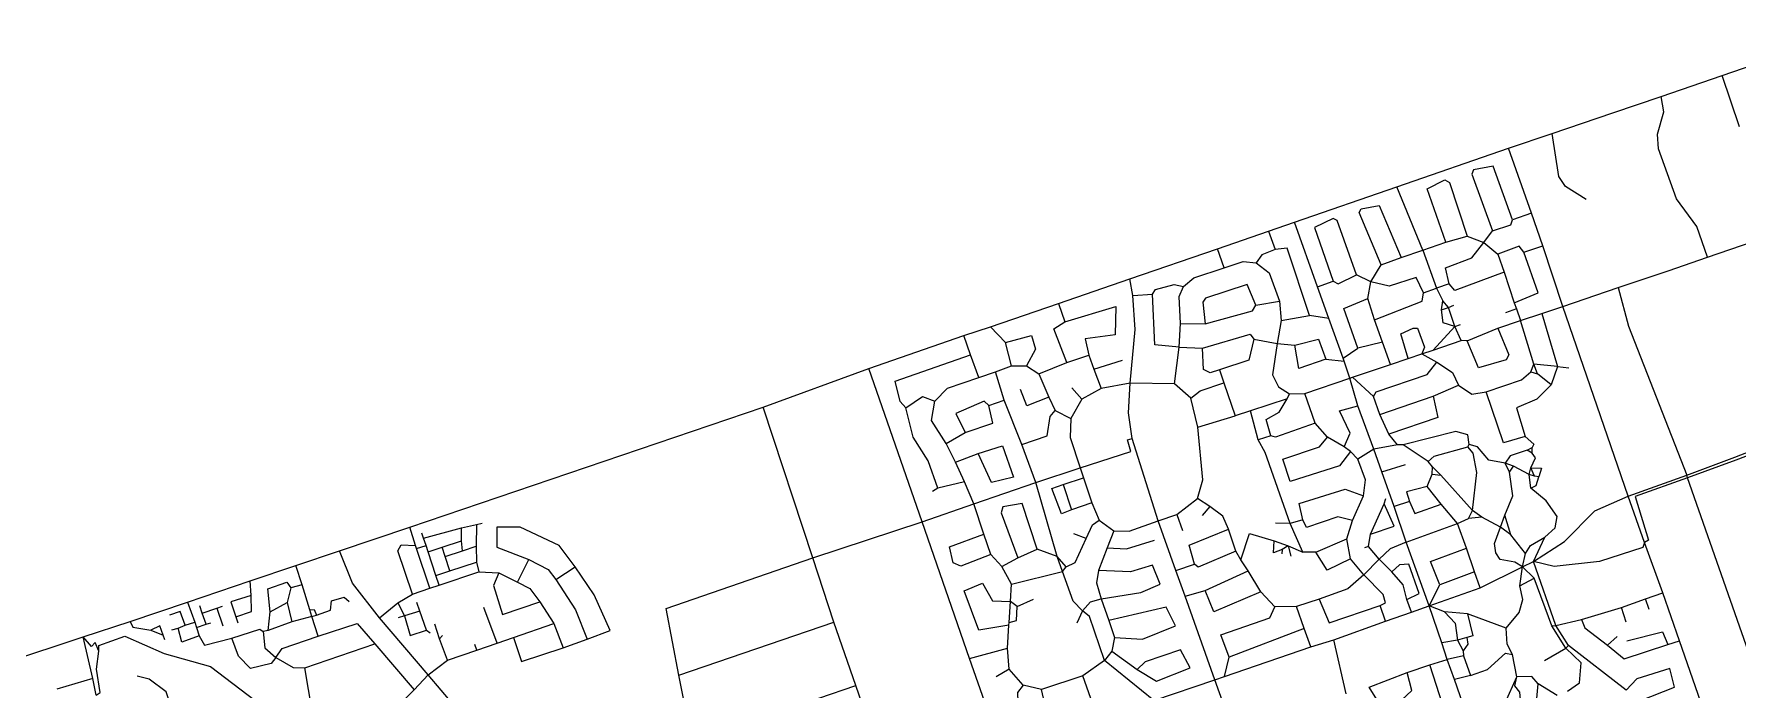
# Model space of a CAD drawing. Header units: metres. Extents: x 609554 to 651406, y 4826501 to 4857446.
# Drawn here: x 630719 to 636972, y 4851698 to 4854103 of the extents above; entities that cross this region are included whole.
import ezdxf

# ---------------------------------------------------------------- set-up
doc = ezdxf.new("R2010")
doc.units = ezdxf.units.M

msp = doc.modelspace()

# ---------------------------------------------------------------- linework, layer by layer
at = {"layer": 'ROADS'}
for points in [[(636913.6, 4853951.2), (637355.6, 4854103.4)], [(636689.7, 4853874.6), (636913.6, 4853951.2)], [(636977.6, 4853763.5), (636913.6, 4853951.2)], [(636512.3, 4853814.5), (636689.7, 4853874.6)], [(636860.7, 4853285.5), (636821.5, 4853398), (636747.1, 4853498.8), (636679.9, 4853682.8), (636676.5, 4853736.7), (636700.5, 4853818.7), (636689.7, 4853874.6)], [(636289.8, 4853738.5), (636512.3, 4853814.5)], [(636130.5, 4853685.1), (636289.8, 4853738.5)], [(636414.5, 4853496.5), (636338.9, 4853543.7), (636314.8, 4853581.5), (636289.8, 4853738.5)], [(635719.7, 4853542.7), (636130.5, 4853685.1)], [(636214.5, 4853446), (636130.5, 4853685.1)], [(636144.6, 4853422.2), (636073.8, 4853618.6), (636001.3, 4853605.2), (635994.9, 4853589.3), (636071.6, 4853381.8)], [(635345.1, 4853413.9), (635719.7, 4853542.7)], [(635815.7, 4853310.9), (635719.7, 4853542.7)], [(635900.1, 4853339.8), (635831.1, 4853536), (635895.9, 4853568.4), (635914, 4853559.5), (635978.1, 4853362.5)], [(635662.3, 4853256.6), (635582.4, 4853448.7), (635589.2, 4853462.1), (635654.9, 4853475), (635735.8, 4853283.6)], [(635249.6, 4853380.4), (635345.1, 4853413.9)], [(635428.5, 4853176.7), (635345.1, 4853413.9)], [(635572.8, 4853220), (635501.3, 4853419.7), (635486.7, 4853426.9), (635418.1, 4853394.2), (635486.6, 4853197)], [(636071.6, 4853381.8), (636138.7, 4853403.4), (636144.6, 4853422.2)], [(636214.5, 4853446), (636144.6, 4853422.2)], [(636255.8, 4853326.5), (636214.5, 4853446)], [(635061.8, 4853316.2), (635249.6, 4853380.4)], [(635249.6, 4853380.4), (635273.6, 4853312.9)], [(635815.7, 4853310.9), (635900.1, 4853339.8)], [(635912.6, 4853187), (635899.4, 4853245.9), (635995.9, 4853282.2), (636039.5, 4853338.4)], [(635900.1, 4853339.8), (635978.1, 4853362.5)], [(635978.1, 4853362.5), (636039.5, 4853338.4)], [(636039.5, 4853338.4), (636071.6, 4853381.8)], [(636039.5, 4853338.4), (636090.3, 4853296.1)], [(636860.7, 4853285.5), (637114, 4853372.4)], [(634740.1, 4853205.7), (635061.8, 4853316.2)], [(635086.6, 4853246.4), (635061.8, 4853316.2)], [(635273.6, 4853312.9), (635225, 4853293.5), (635204, 4853264.5)], [(635400, 4853070.6), (635318.1, 4853318.3), (635273.6, 4853312.9)], [(635662.3, 4853256.6), (635735.8, 4853283.6)], [(635735.8, 4853283.6), (635815.7, 4853310.9)], [(635815.7, 4853310.9), (635865.8, 4853171.2)], [(636185.9, 4853303.2), (636169.5, 4853325), (636090.3, 4853296.1)], [(636090.3, 4853296.1), (636114.4, 4853230.6)], [(636151.1, 4853118), (636238.3, 4853154.8), (636185.9, 4853303.2)], [(636185.9, 4853303.2), (636255.8, 4853326.5)], [(636329.8, 4853104.4), (636255.8, 4853326.5)], [(636715.9, 4853235.2), (636860.7, 4853285.5)], [(634936.9, 4853177.7), (634975.8, 4853209.2), (635086.6, 4853246.4)], [(635086.6, 4853246.4), (635156.7, 4853268.8), (635204, 4853264.5)], [(635204, 4853264.5), (635251.7, 4853227.1), (635289.5, 4853124.2)], [(635486.6, 4853197), (635505.4, 4853187.6), (635572.8, 4853220)], [(635625.1, 4853195), (635572.8, 4853220)], [(635625.1, 4853195), (635662.3, 4853256.6)], [(635817.5, 4853154.6), (635791.3, 4853209.9), (635692.2, 4853178.8), (635625.1, 4853195)], [(636114.4, 4853230.6), (635933.5, 4853162.9), (635912.6, 4853187)], [(636114.4, 4853230.6), (636151.1, 4853118)], [(636532.3, 4853173.9), (636715.9, 4853235.2)], [(634478.2, 4853115.6), (634740.1, 4853205.7)], [(634751.5, 4853144.9), (634740.1, 4853205.7)], [(634742.1, 4852823.1), (634759.6, 4853020.1), (634751.5, 4853144.9)], [(634751.5, 4853144.9), (634823.9, 4853149.3)], [(634823.9, 4853149.3), (634834, 4853167), (634903.2, 4853184.8), (634936.9, 4853177.7)], [(634921.5, 4852954.5), (634831.7, 4852963), (634823.9, 4853149.3)], [(634925.7, 4853041.2), (634921.5, 4853141), (634936.9, 4853177.7)], [(635202.7, 4853109.4), (635170.7, 4853184.3), (635018.5, 4853135.1), (635008, 4853120.1), (635016.4, 4853041.1)], [(635428.5, 4853176.7), (635486.6, 4853197)], [(635471, 4853059.8), (635428.5, 4853176.7)], [(635613.4, 4853133.9), (635625.1, 4853195)], [(635638.7, 4853054.7), (635813.6, 4853124), (635817.5, 4853154.6)], [(635817.5, 4853154.6), (635865.8, 4853171.2)], [(635912.6, 4853187), (635865.8, 4853171.2)], [(635865.8, 4853171.2), (635888.6, 4853124.3)], [(636329.8, 4853104.4), (636532.3, 4853173.9)], [(636532.3, 4853173.9), (636570.9, 4853031.8), (636784, 4852485.6)], [(634228.8, 4853030), (634478.2, 4853115.6)], [(634478.2, 4853115.6), (634502.4, 4853048.1)], [(634502.4, 4853048.1), (634689.4, 4853104.5), (634686.2, 4853000.5), (634576.3, 4852985.3), (634589.8, 4852925.2)], [(635016.4, 4853041.1), (635190.9, 4853087.9), (635202.7, 4853109.4)], [(635202.7, 4853109.4), (635289.5, 4853124.2)], [(635289.5, 4853124.2), (635296.3, 4853052.5)], [(635577, 4852951.6), (635525.7, 4853096.7), (635613.4, 4853133.9)], [(635638.7, 4853054.7), (635613.4, 4853133.9)], [(635883.9, 4853091.4), (635888.6, 4853124.3)], [(635883.9, 4853091.4), (635909.3, 4853099.9)], [(635933.2, 4853030.2), (635890.8, 4853043.8), (635883.9, 4853091.4)], [(635909.3, 4853099.9), (635888.6, 4853124.3)], [(635909.3, 4853099.9), (635929.1, 4853109.1)], [(635933.2, 4853030.2), (635909.3, 4853099.9)], [(636159.1, 4853095.2), (636118.5, 4853081)], [(636151.1, 4853118), (636159.1, 4853095.2)], [(636159.1, 4853095.2), (636174.2, 4853052.3)], [(636252.4, 4853078.9), (636329.8, 4853104.4)], [(636569.7, 4852408.9), (636329.8, 4853104.4)], [(634131.6, 4852997.6), (634228.8, 4853030)], [(634228.8, 4853030), (634284.5, 4852971.6)], [(634508.8, 4852898.1), (634461.3, 4853022), (634502.4, 4853048.1)], [(634921.5, 4852954.5), (634925.7, 4853041.2)], [(634925.7, 4853041.2), (635016.4, 4853041.1)], [(635296.3, 4853052.5), (635280.8, 4852967.8)], [(635296.3, 4853052.5), (635400, 4853070.6)], [(635471, 4853059.8), (635400, 4853070.6)], [(635523.7, 4852914), (635471, 4853059.8)], [(635667.6, 4852972.9), (635638.7, 4853054.7)], [(635761.6, 4852913.3), (635734.5, 4853004.4), (635780.2, 4853025.1), (635795.5, 4853024.1), (635821.2, 4852955.4), (635812.5, 4852930)], [(635853.1, 4852944.1), (635933.2, 4853030.2)], [(635933.2, 4853030.2), (635953.4, 4853037.5)], [(635956.8, 4852979.5), (635933.2, 4853030.2)], [(636090.4, 4853024.1), (636131.4, 4852927.1), (636121.9, 4852908), (636020.3, 4852879), (635978.1, 4852978.1)], [(635978.1, 4852978.1), (636090.4, 4853024.1)], [(636090.4, 4853024.1), (636174.2, 4853052.3)], [(636174.2, 4853052.3), (636252.4, 4853078.9)], [(636222.9, 4852892.8), (636174.2, 4853052.3)], [(636252.4, 4853078.9), (636310.1, 4852883.8)], [(633782.8, 4852876.9), (634131.6, 4852997.6)], [(634155.6, 4852926.7), (634131.6, 4852997.6)], [(634284.5, 4852971.6), (634379.7, 4852998.1), (634393.8, 4852947.1), (634361.4, 4852887)], [(634305.6, 4852886), (634284.5, 4852971.6)], [(635007.1, 4852950.8), (635181.7, 4853002.8), (635195, 4852984)], [(635195, 4852984), (635176.9, 4852907), (635069.7, 4852871.2)], [(635195, 4852984), (635280.8, 4852967.8)], [(635280.8, 4852967.8), (635263.5, 4852853.9), (635286.2, 4852808.8), (635326.7, 4852784.1)], [(635280.8, 4852967.8), (635345.9, 4852962.2)], [(635345.9, 4852962.2), (635432.5, 4852984.2), (635460.2, 4852910.5)], [(635460.2, 4852910.5), (635361.1, 4852876.1), (635345.9, 4852962.2)], [(635667.6, 4852972.9), (635577, 4852951.6)], [(635696.5, 4852890.8), (635667.6, 4852972.9)], [(635853.1, 4852944.1), (635956.8, 4852979.5)], [(635978.1, 4852978.1), (635956.8, 4852979.5)], [(633918.9, 4852732.4), (633897.5, 4852756), (633879.2, 4852829.7), (634155.6, 4852926.7)], [(634186, 4852844.2), (634155.6, 4852926.7)], [(634406.5, 4852857.3), (634508.8, 4852898.1)], [(634508.8, 4852898.1), (634589.8, 4852925.2)], [(634589.8, 4852925.2), (634608.7, 4852874.7)], [(634608.7, 4852874.7), (634712.9, 4852907.3)], [(634904.2, 4852820.1), (634921.5, 4852954.5)], [(634921.5, 4852954.5), (635007.1, 4852950.8)], [(635069.7, 4852871.2), (635035.5, 4852861.2), (635010.3, 4852873.1), (635007.1, 4852950.8)], [(635460.2, 4852910.5), (635527.3, 4852903.9)], [(635523.7, 4852914), (635577, 4852951.6)], [(635527.3, 4852903.9), (635523.7, 4852914)], [(635547.2, 4852840.9), (635527.3, 4852903.9)], [(635634.5, 4852773.8), (635644.4, 4852790.5), (635831.4, 4852854.9), (635866.5, 4852899.5)], [(635696.5, 4852890.8), (635761.6, 4852913.3)], [(635761.6, 4852913.3), (635812.5, 4852930)], [(635812.5, 4852930), (635853.1, 4852944.1)], [(635812.5, 4852930), (635866.5, 4852899.5)], [(635866.5, 4852899.5), (635924, 4852861.5), (635946.3, 4852815)], [(633395.2, 4852734.9), (633782.8, 4852876.9)], [(633978.4, 4852314.4), (633782.8, 4852876.9)], [(634025.2, 4852756.3), (634071.7, 4852805.1), (634186, 4852844.2)], [(634186, 4852844.2), (634247.5, 4852864.7)], [(634247.5, 4852864.7), (634305.6, 4852886)], [(634279.5, 4852761), (634247.5, 4852864.7)], [(634305.6, 4852886), (634361.4, 4852887)], [(634361.4, 4852887), (634406.5, 4852857.3)], [(634406.5, 4852857.3), (634442.6, 4852771)], [(634608.7, 4852874.7), (634635.3, 4852803.7)], [(635069.7, 4852871.2), (635085.8, 4852824.3)], [(635382.7, 4852785.3), (635547.2, 4852840.9)], [(635547.2, 4852840.9), (635557.6, 4852844.7)], [(635576.9, 4852740.1), (635547.2, 4852840.9)], [(635557.6, 4852844.7), (635696.5, 4852890.8)], [(635557.6, 4852844.7), (635634.5, 4852773.8)], [(636047.9, 4852791.1), (636178, 4852835.2), (636212.2, 4852863.9)], [(636212.2, 4852863.9), (636222.9, 4852892.8)], [(636212.2, 4852863.9), (636236.8, 4852857.3)], [(636310.1, 4852883.8), (636222.9, 4852892.8)], [(636236.8, 4852857.3), (636222.9, 4852892.8)], [(636286.1, 4852816.9), (636236.8, 4852857.3)], [(636310.1, 4852883.8), (636286.1, 4852816.9)], [(636310.1, 4852883.8), (636351.9, 4852879.2)], [(633918.9, 4852732.4), (633979.3, 4852773.5), (634025.2, 4852756.3)], [(634442.6, 4852771), (634361.9, 4852740.1), (634339.4, 4852799.4)], [(634442.6, 4852771), (634466.2, 4852722.4)], [(634563.6, 4852764.2), (634527.2, 4852805.5)], [(634635.3, 4852803.7), (634563.6, 4852764.2)], [(634742.1, 4852823.1), (634635.3, 4852803.7)], [(634748.5, 4852619.6), (634735.4, 4852713.9), (634742.1, 4852823.1)], [(634904.2, 4852820.1), (634742.1, 4852823.1)], [(634964.6, 4852767.8), (634904.2, 4852820.1)], [(634964.6, 4852767.8), (634998.3, 4852794.7), (635085.8, 4852824.3)], [(635085.8, 4852824.3), (635127.5, 4852703.6)], [(635317.7, 4852765.8), (635326.7, 4852784.1)], [(635326.7, 4852784.1), (635382.7, 4852785.3)], [(635420.1, 4852676.6), (635382.7, 4852785.3)], [(635658.1, 4852708.3), (635634.5, 4852773.8)], [(635658.1, 4852708.3), (635853.6, 4852774.6)], [(635853.6, 4852774.6), (635871.1, 4852696.3), (635690.4, 4852636.2)], [(635853.6, 4852774.6), (635946.3, 4852815)], [(635946.3, 4852815), (635995.6, 4852783.1), (636047.9, 4852791.1)], [(636191.6, 4852627.8), (636111.8, 4852604.1), (636047.9, 4852791.1)], [(636286.1, 4852816.9), (636233.5, 4852764.5), (636158.9, 4852731.9), (636191.6, 4852627.8)], [(632097.6, 4852294.3), (633395.2, 4852734.9)], [(633576.6, 4852181.7), (633395.2, 4852734.9)], [(634036.1, 4852438.2), (634000.8, 4852537.8), (633944.7, 4852624.8), (633918.9, 4852732.4)], [(634066.6, 4852601), (634012.6, 4852686.1), (634025.2, 4852756.3)], [(634223.3, 4852740.9), (634205.8, 4852756.6), (634101.6, 4852711.7), (634136.1, 4852642.3)], [(634136.1, 4852642.3), (634237.8, 4852676.1), (634223.3, 4852740.9)], [(634223.3, 4852740.9), (634279.5, 4852761)], [(634343.9, 4852598.2), (634279.5, 4852761)], [(634343.9, 4852598.2), (634437.1, 4852629.5), (634448.2, 4852701.1), (634466.2, 4852722.4)], [(634466.2, 4852722.4), (634523.3, 4852693.1)], [(634563.6, 4852764.2), (634523.3, 4852693.1)], [(634989.9, 4852661.4), (634964.6, 4852767.8)], [(635183.3, 4852721.9), (635127.5, 4852703.6)], [(635317.7, 4852765.8), (635183.3, 4852721.9)], [(635210.8, 4852614.8), (635183.3, 4852721.9)], [(635257.3, 4852629.7), (635240.8, 4852689.5), (635288.7, 4852716.4), (635317.7, 4852765.8)], [(635526.6, 4852589.5), (635548.5, 4852639.9), (635509.8, 4852721.4), (635576.9, 4852740.1)], [(635635.7, 4852580.5), (635576.9, 4852740.1)], [(635690.4, 4852636.2), (635658.1, 4852708.3)], [(634523.3, 4852693.1), (634521.7, 4852623.8), (634558.3, 4852512.3)], [(634988.5, 4852399.4), (635008.3, 4852468.5), (634989.9, 4852661.4)], [(634989.9, 4852661.4), (635127.5, 4852703.6)], [(635420.1, 4852676.6), (635275.3, 4852624.2), (635257.3, 4852629.7)], [(635465.6, 4852624.4), (635420.1, 4852676.6)], [(635985.4, 4852598.4), (635980.2, 4852633.9), (635937, 4852645.6), (635743.5, 4852596.9)], [(634066.6, 4852601), (634136.1, 4852642.3)], [(634100.2, 4852533.6), (634066.6, 4852601)], [(634183.8, 4852565.1), (634272.6, 4852592.8), (634314, 4852477.5), (634232.6, 4852459), (634183.8, 4852565.1)], [(634395.2, 4852458), (634343.9, 4852598.2)], [(634558.3, 4852512.3), (634744, 4852571.9), (634732.3, 4852615.1), (634748.5, 4852619.6)], [(634844.1, 4852318.1), (634748.5, 4852619.6)], [(635257.3, 4852629.7), (635210.8, 4852614.8)], [(635329.1, 4852308.5), (635236.8, 4852568.8), (635210.8, 4852614.8)], [(635550.3, 4852571.9), (635509.5, 4852520.2), (635328.5, 4852461.9), (635301.4, 4852544.4), (635436.3, 4852589.9), (635465.6, 4852624.4)], [(635526.6, 4852589.5), (635465.6, 4852624.4)], [(635550.3, 4852571.9), (635526.6, 4852589.5)], [(635722.7, 4852596.8), (635635.7, 4852580.5)], [(635722.7, 4852596.8), (635690.4, 4852636.2)], [(635743.5, 4852596.9), (635722.7, 4852596.8)], [(635835.1, 4852535.9), (635743.5, 4852596.9)], [(635835.1, 4852535.9), (635857.8, 4852554.9), (635981.3, 4852588.8)], [(635981.3, 4852588.8), (635985.4, 4852598.4)], [(635998, 4852355.4), (636014.2, 4852495.2), (636000.4, 4852565.8), (635981.3, 4852588.8)], [(636117.6, 4852529.8), (636057.6, 4852540.1), (636016.6, 4852589), (635985.4, 4852598.4)], [(636191.6, 4852627.8), (636223.1, 4852598.7), (636216.5, 4852587.3)], [(636198.8, 4852576.7), (636216.5, 4852587.3)], [(636216.9, 4852566.3), (636216.5, 4852587.3)], [(636960.2, 4852551.9), (637125.1, 4852614.4)], [(637128.6, 4852602.9), (636964.3, 4852540.4)], [(634100.2, 4852533.6), (634183.8, 4852565.1)], [(634133.2, 4852461.2), (634100.2, 4852533.6)], [(635576.5, 4852544.3), (635550.3, 4852571.9)], [(635635.7, 4852580.5), (635576.5, 4852544.3)], [(635597.8, 4852409.8), (635605.2, 4852467.9), (635576.5, 4852544.3)], [(635664.8, 4852497.5), (635635.7, 4852580.5)], [(635664.8, 4852497.5), (635752.1, 4852524.6)], [(635851.7, 4852516.3), (635835.1, 4852535.9)], [(636198.8, 4852576.7), (636136, 4852556.4), (636117.6, 4852529.8)], [(636134, 4852496.9), (636117.6, 4852529.8)], [(636147.9, 4852518.9), (636117.6, 4852529.8)], [(636216.9, 4852566.3), (636198.8, 4852576.7)], [(636212.5, 4852512.8), (636228.7, 4852548.7), (636216.9, 4852566.3)], [(636784, 4852485.6), (636960.2, 4852551.9)], [(636964.3, 4852540.4), (636787.5, 4852475.3)], [(634133.2, 4852461.2), (634036.1, 4852438.2)], [(634168, 4852380), (634133.2, 4852461.2)], [(634168, 4852380), (634395.2, 4852458)], [(634395.2, 4852458), (634558.3, 4852512.3)], [(634473.9, 4852187.1), (634395.2, 4852458)], [(634495.2, 4852451.4), (634570.3, 4852476)], [(634558.3, 4852512.3), (634570.3, 4852476)], [(634570.3, 4852476), (634601.1, 4852383.7)], [(635709.9, 4852369.9), (635664.8, 4852497.5)], [(635831.1, 4852443.4), (635850.4, 4852489)], [(635850.4, 4852489), (635851.7, 4852516.3)], [(635850.4, 4852489), (635881.3, 4852485.7)], [(635881.3, 4852485.7), (635851.7, 4852516.3)], [(635998, 4852355.4), (635881.3, 4852485.7)], [(636116.4, 4852338.4), (636145.6, 4852409.3), (636134, 4852496.9)], [(636134, 4852496.9), (636147.9, 4852518.9)], [(636205.8, 4852488.3), (636147.9, 4852518.9)], [(636205.8, 4852488.3), (636212.5, 4852512.8)], [(636211.7, 4852437.2), (636205.8, 4852488.3)], [(636225, 4852481.5), (636205.8, 4852488.3)], [(636211.7, 4852437.2), (636231.9, 4852447), (636241.8, 4852479.6)], [(636212.5, 4852512.8), (636251.4, 4852510.6), (636241.8, 4852479.6)], [(636225, 4852481.5), (636212.5, 4852512.8)], [(636241.8, 4852479.6), (636225, 4852481.5)], [(636569.7, 4852408.9), (636784, 4852485.6)], [(636787.5, 4852475.3), (636595.4, 4852407.2), (636644.1, 4852246.6), (636629.5, 4852238.9)], [(636787.5, 4852475.3), (636784, 4852485.6)], [(637103.1, 4851575.8), (636787.5, 4852475.3)], [(634036.1, 4852438.2), (634016.7, 4852425.5)], [(634526.6, 4852358.1), (634489.2, 4852343.5), (634453.9, 4852437), (634495.2, 4852451.4)], [(634495.2, 4852451.4), (634526.6, 4852358.1)], [(634913.1, 4852341.6), (634988.5, 4852399.4)], [(635034.3, 4852370.6), (634988.5, 4852399.4)], [(635375.6, 4852321.5), (635361.3, 4852381.5), (635530.5, 4852433.6), (635597.8, 4852409.8)], [(635557.5, 4852319), (635597.8, 4852409.8)], [(635673.8, 4852380.5), (635680.4, 4852399.3)], [(635831.1, 4852443.4), (635756.2, 4852424.7), (635766.4, 4852389.1)], [(635882.7, 4852379), (635831.1, 4852443.4)], [(636262.8, 4852258.1), (636301.1, 4852292.4), (636308.1, 4852334.3), (636268.4, 4852391.6), (636211.7, 4852437.2)], [(636221.7, 4852169.2), (636336.1, 4852242.2), (636446.7, 4852354.8), (636569.7, 4852408.9)], [(636629.5, 4852238.9), (636569.7, 4852408.9)], [(633978.4, 4852314.4), (634168, 4852380)], [(634204, 4852268.5), (634168, 4852380)], [(634400.8, 4852213.6), (634344.7, 4852381), (634274.3, 4852369.8), (634268, 4852347.6), (634328.9, 4852181.7)], [(634601.1, 4852383.7), (634526.6, 4852358.1)], [(634601.1, 4852383.7), (634627.6, 4852319.8)], [(634844.1, 4852318.1), (634913.1, 4852341.6)], [(634913.1, 4852341.6), (634933.9, 4852282.5)], [(635034.3, 4852370.6), (635006.3, 4852338)], [(635102.8, 4852287.8), (635082.2, 4852334.4), (635034.3, 4852370.6)], [(635557.5, 4852319), (635504.2, 4852333.1), (635388.6, 4852293), (635375.6, 4852321.5)], [(635623.1, 4852269.5), (635710.9, 4852298), (635673.8, 4852380.5)], [(635623.1, 4852269.5), (635673.8, 4852380.5)], [(635766.4, 4852389.1), (635709.9, 4852369.9)], [(635754.4, 4852239.6), (635709.9, 4852369.9)], [(635766.4, 4852389.1), (635785.7, 4852344.2), (635882.7, 4852379)], [(635943.4, 4852308.4), (635882.7, 4852379)], [(635983, 4852326.8), (635998, 4852355.4)], [(636031.6, 4852331.8), (635983, 4852326.8)], [(636031.6, 4852331.8), (635998, 4852355.4)], [(636100.5, 4852294.3), (636031.6, 4852331.8)], [(636100.5, 4852294.3), (636116.4, 4852338.4)], [(636138.5, 4852266.3), (636116.4, 4852338.4)], [(631840.1, 4852207.6), (632097.6, 4852294.3)], [(632118.4, 4852227.1), (632097.6, 4852294.3)], [(632148.3, 4852254.5), (632141.8, 4852272.5)], [(632148.3, 4852254.5), (632288, 4852291.9)], [(632287.8, 4852244.7), (632288, 4852291.9)], [(632288, 4852291.9), (632343.1, 4852304.5)], [(632343.1, 4852304.5), (632341.8, 4852224.9)], [(632343.1, 4852304.5), (632363.8, 4852309)], [(632705.3, 4852149.1), (632645.5, 4852227.2), (632502.7, 4852295.2), (632416.7, 4852295), (632417.9, 4852221.2), (632534.4, 4852176.6)], [(633576.6, 4852181.7), (633978.4, 4852314.4)], [(634151.5, 4851812.5), (633978.4, 4852314.4)], [(634579.8, 4852253), (634534.8, 4852269.9)], [(634579.8, 4852253), (634602.8, 4852303.3), (634627.6, 4852319.8)], [(634627.6, 4852319.8), (634681.4, 4852281.1)], [(634681.4, 4852281.1), (634656.6, 4852218.7)], [(634681.4, 4852281.1), (634738.1, 4852279.9), (634844.1, 4852318.1)], [(634909, 4852136.1), (634844.1, 4852318.1)], [(634977.4, 4852159.3), (634958.2, 4852228.2), (635102.8, 4852287.8)], [(635129.7, 4852206.3), (635102.8, 4852287.8)], [(635148, 4852175.2), (635179.5, 4852271.4), (635269.6, 4852244.1)], [(635329.1, 4852308.5), (635275.2, 4852308.7)], [(635375.6, 4852321.5), (635329.1, 4852308.5)], [(635375.6, 4852202.3), (635329.1, 4852308.5)], [(635536.2, 4852251.7), (635557.5, 4852319)], [(635616.3, 4852223.1), (635623.1, 4852269.5)], [(635754.4, 4852239.6), (635943.4, 4852308.4)], [(635943.4, 4852308.4), (635983, 4852326.8)], [(635975.4, 4852218.1), (635943.4, 4852308.4)], [(636181.4, 4852149), (636152.9, 4852166.5), (636099.8, 4852176.5), (636083.5, 4852200), (636079.1, 4852235), (636100.5, 4852294.3)], [(636138.5, 4852266.3), (636100.5, 4852294.3)], [(631679.4, 4852153.8), (631840.1, 4852207.6)], [(631986.9, 4851962.2), (631888.1, 4852089.5), (631840.1, 4852207.6)], [(632107.4, 4852049.2), (632053.9, 4852207.2), (632065.9, 4852230.1), (632118.4, 4852227.1)], [(632122, 4852215.9), (632118.4, 4852227.1)], [(632122, 4852215.9), (632157.6, 4852226.8)], [(632171, 4852070.8), (632122, 4852215.9)], [(632157.6, 4852226.8), (632148.3, 4852254.5)], [(632165.1, 4852204.5), (632157.6, 4852226.8)], [(632165.1, 4852204.5), (632216.5, 4852221.5)], [(632216.5, 4852221.5), (632287.8, 4852244.7)], [(632228, 4852187), (632216.5, 4852221.5)], [(632228, 4852187), (632291.1, 4852208.2)], [(632291.1, 4852208.2), (632287.8, 4852244.7)], [(632291.1, 4852208.2), (632341.8, 4852224.9)], [(632341.8, 4852224.9), (632342.1, 4852166)], [(634230.2, 4852194.9), (634119.6, 4852151.9), (634092.6, 4852163.4), (634078.7, 4852222.2), (634204, 4852268.5)], [(634230.2, 4852194.9), (634204, 4852268.5)], [(634328.9, 4852181.7), (634400.8, 4852213.6)], [(634473.9, 4852187.1), (634400.8, 4852213.6)], [(634506.5, 4852149.5), (634540.1, 4852165.6), (634579.8, 4852253)], [(634656.6, 4852218.7), (634625.2, 4852136.1)], [(634656.6, 4852218.7), (634728.3, 4852214.8), (634831.1, 4852246.4)], [(635299.1, 4852212.7), (635267.8, 4852200.3), (635269.6, 4852244.1)], [(635269.6, 4852244.1), (635320.9, 4852226.7)], [(635299.1, 4852212.7), (635298.3, 4852196.2)], [(635320.9, 4852226.7), (635299.1, 4852212.7)], [(635320.9, 4852226.7), (635331.3, 4852188.6)], [(635320.9, 4852226.7), (635375.6, 4852202.3)], [(635422.9, 4852203.2), (635536.2, 4852251.7)], [(635550.4, 4852177.9), (635536.2, 4852251.7)], [(635616.3, 4852223.1), (635601.4, 4852218.2)], [(635654.8, 4852177.3), (635616.3, 4852223.1)], [(635754.4, 4852239.6), (635695.3, 4852215.5), (635654.8, 4852177.3)], [(635838.3, 4852005.9), (635754.4, 4852239.6)], [(635878.4, 4852083.3), (635843.3, 4852169.2), (635975.4, 4852218.1)], [(636004.9, 4852130.2), (635975.4, 4852218.1)], [(636192.7, 4852198), (636138.5, 4852266.3)], [(636192.7, 4852198), (636210.3, 4852226.9), (636262.8, 4852258.1)], [(636221.7, 4852169.2), (636262.8, 4852258.1)], [(636629.5, 4852238.9), (636623.6, 4852220.6), (636463.9, 4852168.2), (636297.6, 4852150), (636221.7, 4852169.2)], [(636695.8, 4852053.3), (636629.5, 4852238.9)], [(631512.2, 4852097.2), (631679.4, 4852153.8)], [(631702.5, 4852083.1), (631679.4, 4852153.8)], [(632193.4, 4852117), (632165.1, 4852204.5)], [(632244.9, 4852134), (632228, 4852187)], [(632244.9, 4852134), (632342.1, 4852166)], [(632342.1, 4852166), (632351.1, 4852130.9)], [(632493.5, 4852092.9), (632534.4, 4852176.6)], [(632534.4, 4852176.6), (632606.2, 4852139), (632634, 4852103.1)], [(632634, 4852103.1), (632705.3, 4852149.1)], [(632748.4, 4851884), (632833.2, 4851915.5), (632774.2, 4852046.6), (632705.3, 4852149.1)], [(633084.7, 4851752.2), (633038.4, 4851996.4), (633576.6, 4852181.7)], [(633653.7, 4851946.3), (633576.6, 4852181.7)], [(634270.7, 4852150.7), (634230.2, 4852194.9)], [(634270.7, 4852150.7), (634328.9, 4852181.7)], [(634306.2, 4852085.3), (634270.7, 4852150.7)], [(634492.9, 4852131.5), (634473.9, 4852187.1)], [(634506.5, 4852149.5), (634473.9, 4852187.1)], [(634492.9, 4852131.5), (634506.5, 4852149.5)], [(634634.9, 4852031.3), (634780.8, 4852054.9), (634851.9, 4852085.2), (634823.5, 4852155.7), (634742.2, 4852130.2), (634625.2, 4852136.1)], [(634909, 4852136.1), (634977.4, 4852159.3)], [(635129.7, 4852206.3), (634991.4, 4852147.8), (634977.4, 4852159.3)], [(635148, 4852175.2), (635129.7, 4852206.3)], [(635174.8, 4852134.1), (635148, 4852175.2)], [(635422.9, 4852203.2), (635375.6, 4852202.3)], [(635550.4, 4852177.9), (635464.7, 4852136.3), (635422.9, 4852203.2)], [(635599, 4852119.8), (635550.4, 4852177.9)], [(635654.8, 4852177.3), (635599, 4852119.8)], [(635702.4, 4852130.5), (635654.8, 4852177.3)], [(635756.4, 4852029.7), (635801.6, 4852051.2), (635764.1, 4852159.1), (635730.5, 4852156.8), (635702.4, 4852130.5)], [(636026.6, 4852072.5), (636181.4, 4852149)], [(636171.3, 4852079.1), (636181.4, 4852149)], [(636181.4, 4852149), (636192.7, 4852198)], [(636181.4, 4852149), (636221.7, 4852169.2)], [(636223.7, 4852107.7), (636181.4, 4852149)], [(636303.4, 4851933.8), (636221.7, 4852169.2)], [(631282.5, 4852019.9), (631512.2, 4852097.2)], [(631515.3, 4852044), (631512.2, 4852097.2)], [(631585, 4851984.2), (631576.3, 4852068.3), (631646.8, 4852092.3), (631661.8, 4852071.9)], [(631702.5, 4852083.1), (631661.8, 4852071.9)], [(631731, 4851991.8), (631702.5, 4852083.1)], [(632171, 4852070.8), (632205.1, 4852082.4)], [(632193.4, 4852117), (632244.9, 4852134)], [(632205.1, 4852082.4), (632193.4, 4852117)], [(632205.1, 4852082.4), (632351.1, 4852130.9)], [(632351.1, 4852130.9), (632425, 4852126.9)], [(632425, 4852126.9), (632405, 4852081), (632438.5, 4851974.8), (632575.2, 4852020.8)], [(632425, 4852126.9), (632493.5, 4852092.9)], [(632493.5, 4852092.9), (632539, 4852069.5), (632575.2, 4852020.8)], [(632634, 4852103.1), (632705.8, 4851991.3), (632748.4, 4851884)], [(634296.8, 4851934.9), (634185.8, 4851917.1), (634132.4, 4852061.2), (634199.7, 4852089.4), (634236.7, 4852024), (634302.9, 4852021.9)], [(634302.9, 4852021.9), (634306.2, 4852085.3)], [(634306.2, 4852085.3), (634492.9, 4852131.5)], [(634566.8, 4851988.2), (634531.9, 4852022.6), (634492.9, 4852131.5)], [(634625.2, 4852136.1), (634617.9, 4852091), (634634.9, 4852031.3)], [(634943.3, 4852040.9), (634909, 4852136.1)], [(635016.3, 4852062.7), (635174.8, 4852134.1)], [(635221.3, 4852057.9), (635174.8, 4852134.1)], [(635599, 4852119.8), (635540.7, 4852067.8), (635435.1, 4852030.8)], [(635659.6, 4852007.3), (635678.7, 4852017.2), (635670.1, 4852048.1), (635599, 4852119.8)], [(635756.4, 4852029.7), (635743.1, 4852082.8), (635702.4, 4852130.5)], [(635838.3, 4852005.9), (635878.4, 4852083.3)], [(636004.9, 4852130.2), (635878.4, 4852083.3)], [(636026.6, 4852072.5), (636004.9, 4852130.2)], [(636171.3, 4852079.1), (636223.7, 4852107.7)], [(636289.5, 4851932.2), (636223.7, 4852107.7)], [(631071.1, 4851948.4), (631282.5, 4852019.9)], [(631282.5, 4852019.9), (631308.8, 4851946.6)], [(631515.3, 4852044), (631441.7, 4852020.4), (631459.4, 4851966.1)], [(631459.4, 4851966.1), (631517.4, 4851984.7), (631515.3, 4852044)], [(631661.8, 4852071.9), (631648.3, 4852017.7)], [(631755.4, 4851972.3), (631806.9, 4851990.6), (631810.5, 4852024.3), (631856.7, 4852038.4), (631875.6, 4852022.3)], [(632053.5, 4852017.1), (632107.4, 4852049.2)], [(632107.4, 4852049.2), (632171, 4852070.8)], [(632575.2, 4852020.8), (632626.7, 4851941.7)], [(634297.5, 4851945.1), (634302.9, 4852021.9)], [(634326.7, 4852003.6), (634302.9, 4852021.9)], [(634326.7, 4852003.6), (634387.2, 4852031)], [(634566.8, 4851988.2), (634595.8, 4852020.2), (634634.9, 4852031.3)], [(634634.9, 4852031.3), (634663.5, 4851951.8)], [(634943.3, 4852040.9), (635016.3, 4852062.7)], [(635052.2, 4851734.8), (634943.3, 4852040.9)], [(635221.3, 4852057.9), (635048.3, 4851983.8), (635016.3, 4852062.7)], [(635272.5, 4852002.8), (635221.3, 4852057.9)], [(635435.1, 4852030.8), (635352.2, 4852003.3)], [(635435.1, 4852030.8), (635472, 4851943.5), (635659.6, 4852007.3)], [(635774.1, 4851983.2), (635756.4, 4852029.7)], [(635838.3, 4852005.9), (636026.6, 4852072.5)], [(636121.5, 4851923.5), (636169, 4851981.8), (636182.9, 4852028.7), (636171.3, 4852079.1)], [(636544.8, 4851999.9), (636632.7, 4852031.2)], [(636632.7, 4852031.2), (636695.8, 4852053.3)], [(636646.4, 4851992.9), (636632.7, 4852031.2)], [(636757.1, 4851877.5), (636695.8, 4852053.3)], [(631273.3, 4851934.9), (631255, 4851984.9), (631215.5, 4851971.9)], [(631336.3, 4851979.7), (631327.8, 4852005.5)], [(631336.3, 4851979.7), (631389.4, 4851997.5)], [(631350.6, 4851938.3), (631336.3, 4851979.7)], [(631389.4, 4851997.5), (631410.9, 4852004.3)], [(631389.4, 4851997.5), (631411.6, 4851932.6)], [(631459.4, 4851966.1), (631466.5, 4851943.4)], [(631577.9, 4851915), (631585, 4851984.2)], [(631585, 4851984.2), (631648.3, 4852017.7)], [(631648.3, 4852017.7), (631664.4, 4851947.7)], [(631738.9, 4851966.9), (631664.4, 4851947.7)], [(631731, 4851991.8), (631746.4, 4851992.8), (631755.4, 4851972.3)], [(631738.9, 4851966.9), (631731, 4851991.8)], [(631738.9, 4851966.9), (631755.4, 4851972.3)], [(631761.7, 4851895.2), (631738.9, 4851966.9)], [(631986.9, 4851962.2), (632053.5, 4852017.1)], [(632164.9, 4851752.5), (631986.9, 4851962.2)], [(632053.5, 4852017.1), (632078.8, 4851969.5)], [(632078.8, 4851969.5), (632055.7, 4851962.2)], [(632134.9, 4851986.5), (632078.8, 4851969.5)], [(632078.8, 4851969.5), (632099.5, 4851897.8), (632158.8, 4851916.8)], [(632134.9, 4851986.5), (632124.1, 4852018.6)], [(632158.8, 4851916.8), (632134.9, 4851986.5)], [(632418.7, 4851869.2), (632370, 4852000.4)], [(634297.5, 4851945.1), (634324.3, 4851951.9), (634326.7, 4852003.6)], [(634566.8, 4851988.2), (634545.3, 4851942.2)], [(634647.2, 4851805.6), (634592.3, 4851966.5), (634566.8, 4851988.2)], [(634684, 4851890.2), (634786.6, 4851884), (634907.7, 4851932.2), (634873.7, 4852000.6), (634663.5, 4851951.8)], [(635105.3, 4851817.3), (635074.7, 4851900.2), (635253.7, 4851962.5), (635272.5, 4852002.8)], [(635352.2, 4852003.3), (635272.5, 4852002.8)], [(635379.7, 4851922.8), (635352.2, 4852003.3)], [(635679.2, 4851950.1), (635659.6, 4852007.3)], [(635679.2, 4851950.1), (635774.1, 4851983.2)], [(635774.1, 4851983.2), (635838.3, 4852005.9)], [(635884.9, 4851870.9), (635838.3, 4852005.9)], [(635895.1, 4851984.5), (635838.3, 4852005.9)], [(635979.1, 4851976.2), (635895.1, 4851984.5)], [(635895.1, 4851984.5), (635934.6, 4851942.8), (635942.6, 4851879.6)], [(635979.1, 4851976.2), (635999, 4851896.3), (635977.2, 4851889.8)], [(636121.5, 4851923.5), (635979.1, 4851976.2)], [(636303.4, 4851933.8), (636398, 4851956.2)], [(636398, 4851956.2), (636544.8, 4851999.9)], [(636398, 4851956.2), (636410.4, 4851925.5), (636493.2, 4851861.5)], [(636561.4, 4851946.1), (636544.8, 4851999.9)], [(630899.1, 4851892), (631071.1, 4851948.4)], [(630956.6, 4851840.3), (630956.2, 4851860.7), (631051.8, 4851894.8), (631196.6, 4851831.6), (631366.3, 4851783.8), (631638.1, 4851576.5), (631754.6, 4851532.5)], [(631071.1, 4851948.4), (631081.3, 4851927.8), (631147.6, 4851916.3)], [(631192.5, 4851898.4), (631180.9, 4851932.3), (631147.6, 4851916.3)], [(631147.6, 4851916.3), (631192.5, 4851898.4)], [(631198.6, 4851880.7), (631192.5, 4851898.4)], [(631224.7, 4851918), (631247.6, 4851924.3)], [(631247.6, 4851924.3), (631273.3, 4851934.9)], [(631325.4, 4851896.4), (631261.5, 4851872.6), (631247.6, 4851924.3)], [(631273.3, 4851934.9), (631308.8, 4851946.6)], [(631308.8, 4851946.6), (631315.5, 4851926.6)], [(631315.5, 4851926.6), (631350.6, 4851938.3)], [(631315.5, 4851926.6), (631325.4, 4851896.4)], [(631325.4, 4851896.4), (631344.6, 4851862), (631445.1, 4851887.3)], [(631350.6, 4851938.3), (631367.4, 4851944)], [(631445.1, 4851887.3), (631547.7, 4851920.9), (631559.6, 4851911.9)], [(631577.9, 4851915), (631559.6, 4851911.9)], [(631559.6, 4851911.9), (631566.5, 4851851.4), (631606.3, 4851816.3)], [(631664.4, 4851947.7), (631577.9, 4851915)], [(631606.3, 4851816.3), (631630, 4851849.1), (631761.7, 4851895.2)], [(631761.7, 4851895.2), (631904.7, 4851941.8), (631969.8, 4851866.6)], [(632158.8, 4851916.8), (632173, 4851907.4)], [(632207.5, 4851885), (632189.8, 4851939.3)], [(632207.5, 4851885), (632217.9, 4851897.7)], [(632478.2, 4851889.5), (632626.7, 4851941.7)], [(632626.7, 4851941.7), (632660.3, 4851852.3)], [(633084.7, 4851752.2), (633653.7, 4851946.3)], [(633734.4, 4851713.8), (633653.7, 4851946.3)], [(634291.1, 4851851), (634296.8, 4851934.9)], [(634296.8, 4851934.9), (634297.5, 4851945.1)], [(634663.5, 4851951.8), (634684, 4851890.2)], [(635379.7, 4851922.8), (635105.3, 4851817.3)], [(635404.1, 4851856.2), (635379.7, 4851922.8)], [(635488.7, 4851881.8), (635679.2, 4851950.1)], [(636144.8, 4851827.1), (636124.6, 4851865.8), (636121.5, 4851923.5)], [(636289.5, 4851932.2), (636303.4, 4851933.8)], [(636340.4, 4851850.6), (636289.5, 4851932.2)], [(636350.3, 4851860.7), (636303.4, 4851933.8)], [(636493.2, 4851861.5), (636528.7, 4851893.6)], [(636563.9, 4851877.7), (636695.1, 4851910.7), (636714.4, 4851864.5)], [(630615.1, 4851798.1), (630899.1, 4851892)], [(630956.6, 4851840.3), (630943.8, 4851871.3), (630929.6, 4851856.8), (630899.1, 4851892)], [(630934.8, 4851738.9), (630899.1, 4851892)], [(630947, 4851678.5), (630961.5, 4851688.2), (630948.1, 4851773.1), (630956.6, 4851840.3)], [(631606.3, 4851816.3), (631588.8, 4851794.8), (631512.8, 4851776.4), (631469.4, 4851821.9), (631445.1, 4851887.3)], [(631712.8, 4851779), (631969.8, 4851866.6)], [(631969.8, 4851866.6), (632113.6, 4851698.1)], [(632235.7, 4851806.4), (632207.5, 4851885)], [(632235.7, 4851806.4), (632343.9, 4851843.7)], [(632343.9, 4851843.7), (632336.8, 4851864.5)], [(632343.9, 4851843.7), (632418.7, 4851869.2)], [(632418.7, 4851869.2), (632478.2, 4851889.5)], [(632478.2, 4851889.5), (632508.3, 4851802.1), (632660.3, 4851852.3)], [(632660.3, 4851852.3), (632748.4, 4851884)], [(634151.5, 4851812.5), (634291.1, 4851851)], [(634297.4, 4851774.1), (634291.1, 4851851)], [(634674.7, 4851840), (634647.2, 4851805.6)], [(634684, 4851890.2), (634674.7, 4851840)], [(634674.7, 4851840), (634767.6, 4851772.7)], [(634767.6, 4851772.7), (634838.2, 4851729.9), (634961.3, 4851778.2), (634926.6, 4851844.6), (634796.3, 4851801.2), (634767.6, 4851772.7)], [(635088, 4851747.1), (635404.1, 4851856.2)], [(635404.1, 4851856.2), (635488.7, 4851881.8)], [(635534.8, 4851683.6), (635488.7, 4851881.8)], [(635942.6, 4851879.6), (635884.9, 4851870.9)], [(635905.2, 4851808.7), (635884.9, 4851870.9)], [(635977.2, 4851889.8), (635942.6, 4851879.6)], [(635942.6, 4851879.6), (635963.2, 4851840.4)], [(635977.2, 4851889.8), (635981.3, 4851865.9), (635963.2, 4851840.4)], [(635963.2, 4851840.4), (635964.4, 4851822.3)], [(635991, 4851750.9), (636052.4, 4851771.9), (636119, 4851832.1), (636144.8, 4851827.1)], [(636261.8, 4851805.6), (636340.4, 4851850.6)], [(636340.4, 4851850.6), (636350.3, 4851860.7)], [(636346, 4851693.4), (636390.7, 4851724), (636397.3, 4851797.5), (636340.4, 4851850.6)], [(636561.9, 4851696.2), (636350.3, 4851860.7)], [(636493.2, 4851861.5), (636554.3, 4851811.9), (636714.4, 4851864.5)], [(636714.4, 4851864.5), (636757.1, 4851877.5)], [(636835.4, 4851652.2), (636757.1, 4851877.5)], [(631606.3, 4851816.3), (631670.4, 4851780.2), (631712.8, 4851779)], [(631754.6, 4851532.5), (631712.8, 4851779)], [(632164.9, 4851752.5), (632235.7, 4851806.4)], [(634272.3, 4851471.6), (634151.5, 4851812.5)], [(634297.4, 4851774.1), (634249.2, 4851745.2)], [(634349.1, 4851715.1), (634297.4, 4851774.1)], [(634647.2, 4851805.6), (634567.3, 4851748.8)], [(634828.5, 4851659), (634647.2, 4851805.6)], [(635088, 4851747.1), (635105.3, 4851817.3)], [(635666.6, 4851478), (635813, 4851611.6), (635888.9, 4851642), (635840.9, 4851790.2)], [(635758.7, 4851761.7), (635840.9, 4851790.2)], [(635840.9, 4851790.2), (635905.2, 4851808.7)], [(635964.4, 4851822.3), (635905.2, 4851808.7)], [(635932.2, 4851735.2), (635905.2, 4851808.7)], [(635964.4, 4851822.3), (635991, 4851750.9)], [(636160.2, 4851746), (636144.8, 4851827.1)], [(636611.4, 4851657.1), (636739.7, 4851707.5), (636721.9, 4851776.1), (636600.6, 4851737.9), (636561.9, 4851696.2)], [(630934.8, 4851738.9), (630802.5, 4851700.8)], [(630947, 4851678.5), (630934.8, 4851738.9)], [(631233.7, 4851603.4), (631203.7, 4851690.7), (631140.9, 4851737.6), (631097.4, 4851748.1)], [(632113.6, 4851698.1), (632164.9, 4851752.5)], [(632261.3, 4851639.9), (632164.9, 4851752.5)], [(633125.7, 4851549.9), (633084.7, 4851752.2)], [(633295.9, 4851535), (633328, 4851574.6), (633734.4, 4851713.8)], [(633823.3, 4851458.5), (633734.4, 4851713.8)], [(634349.1, 4851715.1), (634328.1, 4851688.7), (634329.6, 4851652.7), (634285.5, 4851625.9), (634312.8, 4851557.4), (634440, 4851598.7), (634416.4, 4851699.3)], [(634416.4, 4851699.3), (634349.1, 4851715.1)], [(634567.3, 4851748.8), (634416.4, 4851699.3)], [(634596.9, 4851665.7), (634567.3, 4851748.8)], [(634828.5, 4851659), (635052.2, 4851734.8)], [(635052.2, 4851734.8), (635088, 4851747.1)], [(635120.6, 4851544.1), (635052.2, 4851734.8)], [(635681.2, 4851607.2), (635618.2, 4851708.1), (635758.7, 4851761.7)], [(635681.2, 4851607.2), (635775.3, 4851696), (635758.7, 4851761.7)], [(635991, 4851750.9), (635932.2, 4851735.2)], [(635996, 4851552.5), (635932.2, 4851735.2)], [(636118, 4851649.7), (636160.2, 4851746)], [(636178.1, 4851623.4), (636171.5, 4851689), (636153.7, 4851712.5), (636160.2, 4851746)], [(636238.3, 4851720), (636216.2, 4851746.9), (636160.2, 4851746)], [(636199.1, 4851555.4), (636231.9, 4851638.7), (636238.3, 4851720)], [(636309.1, 4851676.8), (636238.3, 4851720)], [(631868.8, 4851580.9), (632069.1, 4851652.5), (632113.6, 4851698.1)]]:
    msp.add_lwpolyline(points, dxfattribs=at)

doc.saveas('drawing.dxf')
